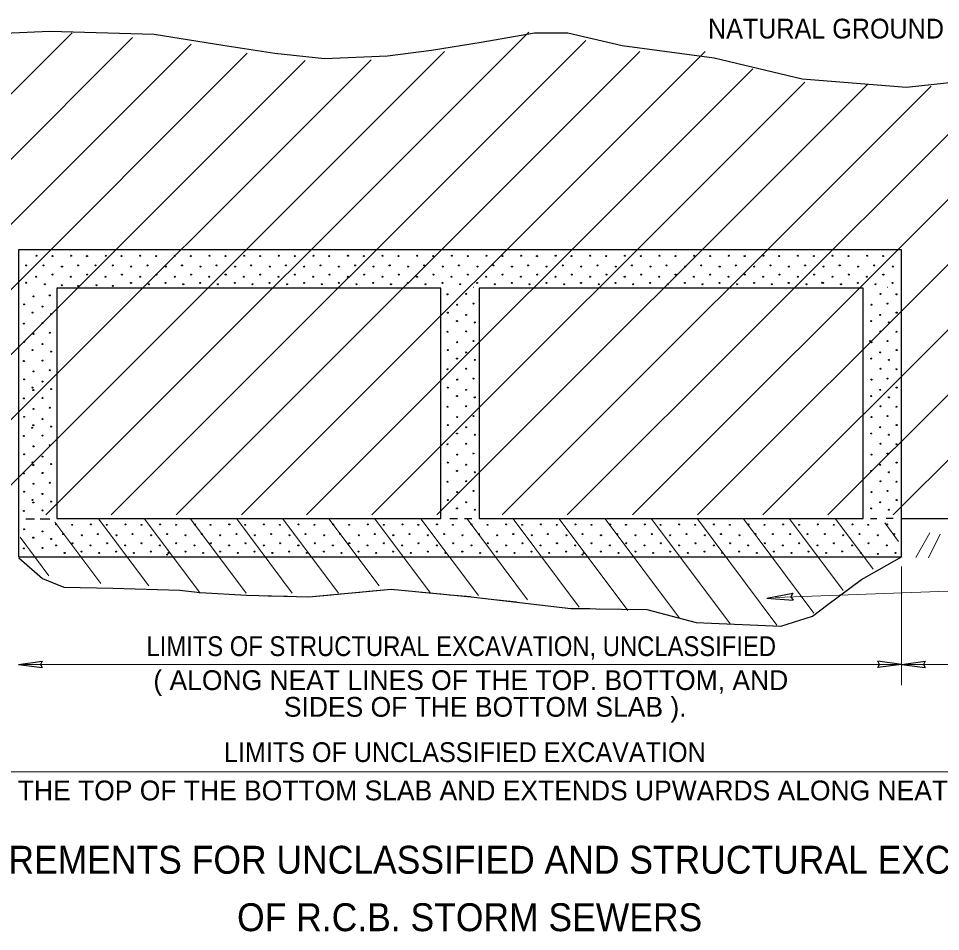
# Model space of a CAD drawing. Extents: x 936 to 1304, y -7 to 263.
# Drawn here: x 1032.9 to 1092.3, y 143.4 to 202.3 of the extents above; entities that cross this region are included whole.
import ezdxf

# ---------------------------------------------------------------- set-up
doc = ezdxf.new("R2010")
doc.units = 0
doc.header["$LTSCALE"] = 0.51
doc.layers.add('1', color=7, linetype='Continuous', lineweight=25)

msp = doc.modelspace()

# ---------------------------------------------------------------- linework, layer by layer
at = {"layer": '1', "lineweight": 13}
for p, q in [((1013.2424, 178.2348), (1036.359, 201.3514)), ((1013.2424, 174.0347), (1040.2418, 201.0341)), ((1034.6616, 170.2525), (1065.7933, 201.3843)), ((1013.6605, 170.2525), (1044.0198, 200.6118)), ((1038.8618, 170.2525), (1069.4665, 200.8572)), ((1017.8608, 170.2525), (1047.6404, 200.0323)), ((1030.4614, 170.2525), (1060.3481, 200.1393)), ((1043.062, 170.2525), (1072.9488, 200.1393)), ((1047.2622, 170.2525), (1077.1489, 200.1393)), ((1072.4635, 170.2525), (1101.9447, 199.7338)), ((1076.6638, 170.2525), (1106.5504, 200.1393)), ((1022.0609, 170.2525), (1051.366, 199.5577)), ((1026.2613, 170.2525), (1055.6158, 199.6073)), ((1051.4625, 170.2525), (1080.2235, 199.0137)), ((1080.864, 170.2525), (1109.509, 198.8977)), ((1055.6628, 170.2525), (1083.5821, 198.1719)), ((1059.8628, 170.2525), (1087.6221, 198.0119)), ((1068.2633, 170.2525), (1096.3315, 198.3209)), ((1064.0631, 170.2525), (1091.7147, 197.9043)), ((1085.0643, 170.2525), (1109.509, 194.6974)), ((1089.2643, 170.2525), (1109.509, 190.4972)), ((1038.0464, 170.0131), (1041.2936, 165.6769)), ((1041.0164, 170.0131), (1044.6003, 165.2018)), ((1043.9864, 170.0131), (1047.5703, 165.2018)), ((1046.9564, 170.0131), (1050.5403, 165.2018)), ((1049.9264, 170.0131), (1053.5103, 165.2018)), ((1052.8964, 170.0131), (1056.1436, 165.6769)), ((1055.8664, 170.0131), (1059.4503, 165.2018)), ((1058.8364, 170.0131), (1062.539, 165.0631)), ((1061.8064, 170.0131), (1065.707, 164.7859)), ((1064.7764, 170.0131), (1069.0334, 164.3108)), ((1067.7464, 170.0131), (1072.1618, 164.0929)), ((1070.7164, 170.0131), (1075.4995, 163.6033)), ((1073.6864, 170.0131), (1078.762, 163.2253)), ((1076.6564, 170.0131), (1081.7648, 163.1425)), ((1079.6264, 170.0131), (1084.1606, 163.9148)), ((1082.5964, 170.0131), (1086.0416, 165.3799)), ((1085.5664, 170.0131), (1087.982, 166.7659)), ((1035.2375, 169.7978), (1038.2048, 165.8353)), ((1088.7353, 169.7456), (1089.6254, 168.5479)), ((1033.0073, 168.8153), (1034.8488, 166.3204)), ((1090.7243, 167.5183), (1091.6351, 169.1023)), ((1092.3083, 169.0231), (1091.5559, 167.4788)), ((1089.8135, 166.9343), (1089.8135, 159.2873)), ((1013.0885, 153.688), (1109.6135, 153.688))]:
    msp.add_line(p, q, dxfattribs=at)
at = {"layer": '1'}
for p, q in [((1033.3549, 170.0086), (1033.9163, 170.0086)), ((1034.2996, 170.0086), (1034.9043, 170.0086)), ((1060.6898, 170.0223), (1061.1979, 170.0223)), ((1061.6324, 170.0223), (1062.1247, 170.0223)), ((1087.8019, 170.0254), (1088.2241, 170.0254)), ((1089.2718, 170.0254), (1088.8119, 170.0254)), ((1089.8135, 170.023), (1109.6135, 170.023)), ((1032.9183, 167.4985), (1034.4428, 166.1521)), ((1087.2295, 166.0928), (1089.8433, 167.5778)), ((1085.0714, 164.4691), (1087.2295, 166.0928)), ((1043.2934, 165.3998), (1044.6003, 165.2611)), ((1044.6003, 165.2611), (1047.59, 165.0829)), ((1053.6505, 165.1667), (1054.8928, 165.2779)), ((1055.4746, 165.33), (1056.9142, 165.4589)), ((1056.9158, 165.4591), (1058.2762, 165.3337)), ((1058.8774, 165.2782), (1060.1195, 165.1636)), ((1047.59, 165.0829), (1048.3818, 165.0635)), ((1048.9855, 165.0487), (1050.2325, 165.0179)), ((1050.8163, 165.0036), (1051.6082, 164.984)), ((1051.6094, 164.9839), (1053.049, 165.1128)), ((1060.6814, 165.1118), (1062.0418, 164.9863)), ((1062.0638, 164.9839), (1063.1651, 164.8552)), ((1063.7551, 164.7863), (1064.994, 164.6414)), ((1081.1273, 164.89), (1082.7978, 165.2148)), ((1081.1273, 164.89), (1082.8234, 164.7523)), ((1067.3933, 164.361), (1068.4945, 164.2323)), ((1068.4988, 164.2315), (1069.7261, 164.2117)), ((1070.3299, 164.2019), (1071.5771, 164.1818)), ((1072.1612, 164.1722), (1073.3885, 164.1524)), ((1073.3894, 164.1523), (1076.5773, 163.3208)), ((1084.0814, 163.7365), (1085.0714, 164.4691)), ((1082.042, 163.0831), (1084.0814, 163.7365)), ((1032.8888, 160.6173), (1034.4215, 160.8278)), ((1032.8888, 160.6173), (1034.4215, 160.8278)), ((1032.8888, 160.6173), (1034.4215, 160.4067)), ((1032.8888, 160.6173), (1034.4215, 160.4067)), ((1089.8133, 160.6188), (1088.2805, 160.8293)), ((1089.8133, 160.6188), (1088.2805, 160.4082)), ((1089.8138, 160.6173), (1091.3465, 160.8278)), ((1089.8138, 160.6173), (1091.3465, 160.4067))]:
    msp.add_line(p, q, dxfattribs=at)
for points in [[(1030.4928, 201.2674), (1034.9081, 201.4456), (1041.6401, 201.2674), (1046.0555, 200.5546), (1049.4215, 200.0398), (1052.6093, 199.6834), (1056.6881, 199.8616), (1059.5195, 200.218), (1062.7073, 200.7328), (1066.1525, 201.3466), (1068.3108, 201.3466), (1071.8153, 200.5348), (1077.7355, 199.723), (1083.3983, 198.3766), (1090.1303, 197.842), (1097.6741, 198.6538)], [(1032.9183, 167.4985), (1034.4428, 166.1521), (1035.809, 165.5978), (1038.977, 165.5383), (1043.2934, 165.3998), (1044.6003, 165.2611), (1047.59, 165.0829), (1051.6094, 164.9839), (1056.9158, 165.4591), (1062.0638, 164.9839), (1068.4988, 164.2315), (1073.3894, 164.1523), (1076.5773, 163.3208), (1082.042, 163.0831), (1084.0814, 163.7365), (1085.0714, 164.4691), (1087.2295, 166.0928), (1089.8433, 167.5778)], [(1082.7978, 165.2148), (1082.6805, 164.9739), (1082.8234, 164.7523)], [(1034.4215, 160.8278), (1034.3029, 160.6151), (1034.4215, 160.4067)], [(1034.4215, 160.8278), (1034.3029, 160.6151), (1034.4215, 160.4067)], [(1088.2805, 160.4082), (1088.3991, 160.6209), (1088.2805, 160.8293)], [(1091.3465, 160.8278), (1091.2279, 160.6151), (1091.3465, 160.4067)]]:
    msp.add_lwpolyline(points, dxfattribs=at)
for points in [[(1032.8885, 167.548), (1089.8135, 167.548), (1089.8135, 187.348), (1032.8885, 187.348)], [(1035.3635, 170.023), (1060.1135, 170.023), (1060.1135, 184.873), (1035.3635, 184.873)], [(1062.5885, 170.023), (1087.3385, 170.023), (1087.3385, 184.873), (1062.5885, 184.873)]]:
    msp.add_lwpolyline(points, close=True, dxfattribs=at)
at = {"layer": '1', "lineweight": 13}
for points in [[(1081.6816, 164.9222), (1108.6136, 165.9145), (1120.0073, 166.0807), (1188.2233, 166.0807)], [(1109.5938, 160.618), (1089.8135, 160.618), (1032.8885, 160.618)]]:
    msp.add_lwpolyline(points, dxfattribs=at)
at = {"layer": '1'}
for centre in [(1034.0502, 186.971), (1035.0768, 186.9425), (1036.2814, 186.971), (1037.308, 186.9425), (1038.5126, 186.971), (1039.5392, 186.9425), (1040.7438, 186.971), (1041.7704, 186.9425), (1042.975, 186.971), (1044.0016, 186.9425), (1045.2062, 186.971), (1046.2329, 186.9425), (1047.4374, 186.971), (1048.4641, 186.9425), (1049.6686, 186.971), (1050.6953, 186.9425), (1051.8999, 186.971), (1052.9265, 186.9425), (1054.1311, 186.971), (1055.1577, 186.9425), (1056.3623, 186.971), (1057.3889, 186.9425), (1058.5935, 186.971), (1059.6201, 186.9425), (1060.8247, 186.971), (1061.8513, 186.9425), (1063.0559, 186.971), (1064.0826, 186.9425), (1065.2871, 186.971), (1066.3138, 186.9425), (1067.5183, 186.971), (1068.545, 186.9425), (1069.7496, 186.971), (1070.7762, 186.9425), (1071.9808, 186.971), (1073.0074, 186.9425), (1074.212, 186.971), (1075.2386, 186.9425), (1076.4432, 186.971), (1077.4698, 186.9425), (1078.6744, 186.971), (1079.701, 186.9425), (1080.9056, 186.971), (1081.9323, 186.9425), (1083.1368, 186.971), (1084.1635, 186.9425), (1085.368, 186.971), (1086.3947, 186.9425), (1087.5993, 186.971), (1088.6259, 186.9425), (1033.3874, 186.3436), (1034.5064, 186.3436), (1035.6967, 186.2723), (1036.7376, 186.3436), (1037.8499, 186.3436), (1038.9688, 186.3436), (1040.1591, 186.2723), (1041.2, 186.3436), (1042.3903, 186.2723), (1043.4312, 186.3436), (1044.6215, 186.2723), (1045.6624, 186.3436), (1046.8528, 186.2723), (1047.8937, 186.3436), (1049.084, 186.2723), (1050.1249, 186.3436), (1051.3152, 186.2723), (1052.3561, 186.3436), (1053.5464, 186.2723), (1054.5873, 186.3436), (1055.7776, 186.2723), (1056.8185, 186.3436), (1058.0088, 186.2723), (1059.0497, 186.3436), (1060.24, 186.2723), (1061.2809, 186.3436), (1062.4712, 186.2723), (1063.5121, 186.3436), (1064.7025, 186.2723), (1065.7434, 186.3436), (1066.9337, 186.2723), (1067.9746, 186.3436), (1069.1649, 186.2723), (1070.2058, 186.3436), (1071.3961, 186.2723), (1072.437, 186.3436), (1073.6273, 186.2723), (1074.6682, 186.3436), (1075.8585, 186.2723), (1076.8994, 186.3436), (1078.0897, 186.2723), (1079.1306, 186.3436), (1080.3209, 186.2723), (1081.3618, 186.3436), (1082.5522, 186.2723), (1083.5931, 186.3436), (1084.7834, 186.2723), (1085.8243, 186.3436), (1087.0146, 186.2723), (1088.0555, 186.3436), (1089.2458, 186.2723), (1034.0359, 185.6164), (1035.0911, 185.759), (1036.2671, 185.6164), (1037.3223, 185.759), (1038.4983, 185.6164), (1039.5535, 185.759), (1040.7295, 185.6164), (1041.7847, 185.759), (1042.9607, 185.6164), (1044.0159, 185.759), (1045.192, 185.6164), (1046.2471, 185.759), (1047.4232, 185.6164), (1048.4783, 185.759), (1049.6544, 185.6164), (1050.7096, 185.759), (1051.8856, 185.6164), (1052.9408, 185.759), (1054.1168, 185.6164), (1055.172, 185.759), (1056.348, 185.6164), (1057.4032, 185.759), (1058.5792, 185.6164), (1059.6344, 185.759), (1060.8104, 185.6164), (1061.8656, 185.759), (1063.0417, 185.6164), (1064.0968, 185.759), (1065.2729, 185.6164), (1066.328, 185.759), (1067.5041, 185.6164), (1068.5593, 185.759), (1069.7353, 185.6164), (1070.7905, 185.759), (1071.9665, 185.6164), (1073.0217, 185.759), (1074.1977, 185.6164), (1075.2529, 185.759), (1076.4289, 185.6164), (1077.4841, 185.759), (1078.6601, 185.6164), (1079.7153, 185.759), (1080.8914, 185.6164), (1081.9465, 185.759), (1083.1226, 185.6164), (1084.1777, 185.759), (1085.3538, 185.6164), (1086.409, 185.759), (1087.585, 185.6164), (1088.6402, 185.759), (1033.3874, 185.2314), (1034.5919, 185.1316), (1035.6824, 185.0678), (1036.7376, 185.0251), (1037.9136, 185.0678), (1038.9688, 185.0251), (1040.1448, 185.2171), (1041.2856, 185.1316), (1042.3761, 185.2171), (1043.5168, 185.1316), (1044.6073, 185.2171), (1045.748, 185.1316), (1046.8385, 185.2171), (1047.9792, 185.1316), (1049.0697, 185.2171), (1050.2104, 185.1316), (1051.3009, 185.2171), (1052.4416, 185.1316), (1053.5321, 185.2171), (1054.6729, 185.1316), (1055.7633, 185.2171), (1056.9041, 185.1316), (1057.9945, 185.2171), (1059.1353, 185.1316), (1060.2258, 185.2171), (1061.3665, 185.1316), (1062.457, 185.2171), (1063.5977, 185.1316), (1064.6882, 185.2171), (1065.8289, 185.1316), (1066.9194, 185.2171), (1068.0601, 185.1316), (1069.1506, 185.2171), (1070.2913, 185.1316), (1071.3818, 185.2171), (1072.5226, 185.1316), (1073.613, 185.2171), (1074.7538, 185.1316), (1075.8442, 185.2171), (1076.985, 185.1316), (1078.0755, 185.2171), (1079.2162, 185.1316), (1080.3067, 185.2171), (1081.4474, 185.1316), (1082.5379, 185.2171), (1083.6786, 185.1316), (1084.7053, 185.2314), (1084.7691, 185.2171), (1085.9098, 185.1316), (1087.0003, 185.2171), (1088.141, 185.1316), (1089.2315, 185.2171), (1033.8633, 184.3442), (1034.9042, 184.4155), (1060.5522, 184.4816), (1061.7568, 184.5101), (1088.4574, 184.5101), (1089.4841, 184.4816), (1033.2577, 183.8309), (1034.4337, 183.6882), (1061.1721, 183.8114), (1062.213, 183.8827), (1087.8727, 183.8114), (1088.9137, 183.8827), (1033.7853, 183.3033), (1034.9898, 183.2035), (1060.5665, 183.2981), (1061.7425, 183.1555), (1088.4432, 183.1555), (1089.4983, 183.2981), (1033.2434, 182.5978), (1034.448, 182.6264), (1061.1578, 182.7562), (1062.2986, 182.6707), (1087.8585, 182.7562), (1088.9992, 182.6707), (1033.8633, 181.9277), (1034.9042, 181.999), (1060.5522, 182.0651), (1061.7568, 182.0936), (1088.4574, 182.0936), (1089.4841, 182.0651), (1033.2577, 181.4144), (1034.4337, 181.2717), (1061.1721, 181.3949), (1062.213, 181.4662), (1087.7947, 181.4662), (1087.8727, 181.3949), (1088.9137, 181.4662), (1033.7853, 180.8868), (1034.9898, 180.787), (1060.5665, 180.8816), (1061.7425, 180.739), (1088.4432, 180.739), (1089.4983, 180.8816), (1033.2434, 180.1813), (1034.448, 180.2099), (1061.1578, 180.3397), (1062.2986, 180.2542), (1087.8585, 180.3397), (1088.9992, 180.2542), (1033.8633, 179.5112), (1034.9042, 179.5825), (1060.5522, 179.6486), (1061.7568, 179.6771), (1088.4574, 179.6771), (1089.4841, 179.6486), (1033.2577, 178.9979), (1061.1721, 178.9784), (1062.213, 179.0497), (1087.8727, 178.9784), (1088.9137, 179.0497), (1033.7853, 178.4703), (1033.849, 178.3067), (1034.4337, 178.8552), (1034.9898, 178.3705), (1060.5665, 178.4651), (1061.7425, 178.3224), (1088.4432, 178.3224), (1089.4983, 178.4651), (1033.2434, 177.7648), (1034.448, 177.7934), (1061.1578, 177.9232), (1062.2986, 177.8377), (1087.8585, 177.9232), (1088.9992, 177.8377), (1034.9042, 177.166), (1060.5522, 177.232), (1061.7568, 177.2606), (1088.4574, 177.2606), (1089.4841, 177.232), (1033.2577, 176.5814), (1033.8633, 177.0947), (1061.1721, 176.5619), (1062.213, 176.6332), (1087.8727, 176.5619), (1088.9137, 176.6332), (1033.849, 176.0395), (1034.4337, 176.4387), (1034.9898, 175.954), (1060.5665, 176.0486), (1089.4983, 176.0486), (1033.2434, 175.3483), (1033.771, 175.8759), (1034.448, 175.3769), (1061.1578, 175.5067), (1061.7425, 175.9059), (1062.2986, 175.4212), (1087.8585, 175.5067), (1088.4432, 175.9059), (1088.9992, 175.4212), (1034.9042, 174.7495), (1060.5522, 174.8155), (1061.7568, 174.8441), (1088.4574, 174.8441), (1089.4841, 174.8155), (1033.2577, 174.1649), (1033.8633, 174.6782), (1061.1721, 174.1454), (1062.213, 174.2167), (1087.8727, 174.1454), (1088.9137, 174.2167), (1033.7853, 173.6373), (1034.4337, 174.0222), (1034.9898, 173.5374), (1060.5665, 173.6321), (1089.4983, 173.6321), (1033.849, 173.4737), (1034.448, 172.9604), (1061.1578, 173.0902), (1061.7425, 173.4894), (1062.2986, 173.0047), (1087.8585, 173.0902), (1088.4432, 173.4894), (1088.9992, 173.0047), (1033.2434, 172.9318), (1060.5522, 172.399), (1061.7568, 172.4276), (1088.4574, 172.4276), (1089.4841, 172.399), (1033.2577, 171.7484), (1033.8633, 172.2617), (1034.9042, 172.3329), (1062.213, 171.8002), (1088.9137, 171.8002), (1033.7853, 171.2208), (1034.4337, 171.6057), (1060.5665, 171.2156), (1061.1721, 171.7289), (1087.8727, 171.7289), (1089.4983, 171.2156), (1033.849, 171.0572), (1034.9898, 171.1209), (1061.1578, 170.6737), (1061.7425, 171.0729), (1062.2986, 170.5882), (1087.8585, 170.6737), (1088.4432, 171.0729), (1088.9992, 170.5882), (1033.2434, 170.5153), (1034.448, 170.5439), (1035.3262, 169.6456), (1036.3528, 169.617), (1037.5574, 169.6456), (1038.584, 169.617), (1039.7886, 169.6456), (1040.8152, 169.617), (1042.0198, 169.6456), (1043.0465, 169.617), (1044.251, 169.6456), (1045.2777, 169.617), (1046.4823, 169.6456), (1047.5089, 169.617), (1048.7135, 169.6456), (1049.7401, 169.617), (1050.9447, 169.6456), (1051.9713, 169.617), (1053.1759, 169.6456), (1054.2025, 169.617), (1055.4071, 169.6456), (1056.4337, 169.617), (1057.6383, 169.6456), (1058.6649, 169.617), (1059.8695, 169.6456), (1060.8962, 169.617), (1062.1007, 169.6456), (1063.1274, 169.617), (1064.332, 169.6456), (1065.3586, 169.617), (1066.5632, 169.6456), (1067.5898, 169.617), (1068.7944, 169.6456), (1069.821, 169.617), (1071.0256, 169.6456), (1072.0522, 169.617), (1073.2568, 169.6456), (1074.2834, 169.617), (1075.488, 169.6456), (1076.5146, 169.617), (1077.7192, 169.6456), (1078.7459, 169.617), (1079.9504, 169.6456), (1080.9771, 169.617), (1082.1817, 169.6456), (1083.2083, 169.617), (1084.4129, 169.6456), (1085.4395, 169.617), (1086.6441, 169.6456), (1087.6707, 169.617), (1088.8753, 169.6456), (1033.2577, 169.3318), (1033.849, 168.79), (1034.4337, 169.1892), (1035.7824, 169.0182), (1036.9727, 168.9469), (1038.0136, 169.0182), (1039.2039, 168.9469), (1040.2448, 169.0182), (1041.4351, 168.9469), (1042.4761, 169.0182), (1043.6664, 168.9469), (1044.7073, 169.0182), (1045.8976, 168.9469), (1046.9385, 169.0182), (1048.1288, 168.9469), (1049.1697, 169.0182), (1050.36, 168.9469), (1051.4009, 169.0182), (1052.5912, 168.9469), (1053.6321, 169.0182), (1054.8224, 168.9469), (1055.8633, 169.0182), (1057.0536, 168.9469), (1058.0945, 169.0182), (1059.2848, 168.9469), (1060.3258, 169.0182), (1061.5161, 168.9469), (1062.557, 169.0182), (1063.7473, 168.9469), (1064.7882, 169.0182), (1065.9785, 168.9469), (1067.0194, 169.0182), (1068.2097, 168.9469), (1069.2506, 169.0182), (1070.4409, 168.9469), (1071.4818, 169.0182), (1072.6721, 168.9469), (1073.713, 169.0182), (1074.9033, 168.9469), (1075.9442, 169.0182), (1077.1345, 168.9469), (1078.1755, 169.0182), (1079.3658, 168.9469), (1080.4067, 169.0182), (1081.5189, 169.0182), (1082.6379, 169.0182), (1083.7501, 169.0182), (1084.8691, 169.0182), (1086.0594, 168.9469), (1087.1003, 169.0182), (1088.2906, 168.9469), (1089.3315, 169.0182), (1034.9898, 168.7044), (1035.3119, 168.2909), (1036.3671, 168.4336), (1037.5431, 168.2909), (1038.5983, 168.4336), (1039.7743, 168.2909), (1040.8295, 168.4336), (1042.0056, 168.2909), (1043.0607, 168.4336), (1044.2368, 168.2909), (1045.2919, 168.4336), (1046.468, 168.2909), (1047.5232, 168.4336), (1048.6992, 168.2909), (1049.7544, 168.4336), (1050.9304, 168.2909), (1051.9856, 168.4336), (1053.1616, 168.2909), (1054.2168, 168.4336), (1055.3928, 168.2909), (1056.448, 168.4336), (1057.624, 168.2909), (1058.6792, 168.4336), (1059.8553, 168.2909), (1060.9104, 168.4336), (1062.0865, 168.2909), (1063.1416, 168.4336), (1064.3177, 168.2909), (1065.3729, 168.4336), (1066.5489, 168.2909), (1067.6041, 168.4336), (1068.7801, 168.2909), (1069.8353, 168.4336), (1071.0113, 168.2909), (1072.0665, 168.4336), (1073.2425, 168.2909), (1074.2977, 168.4336), (1075.4737, 168.2909), (1076.5289, 168.4336), (1077.705, 168.2909), (1078.7601, 168.4336), (1079.9362, 168.2909), (1080.9913, 168.4336), (1082.1674, 168.2909), (1083.2226, 168.4336), (1084.3986, 168.2909), (1085.4538, 168.4336), (1086.6298, 168.2909), (1087.685, 168.4336), (1088.861, 168.2909), (1033.2434, 168.0988), (1034.448, 168.1273), (1035.868, 167.8062), (1036.9585, 167.8917), (1038.0992, 167.8062), (1039.1897, 167.8917), (1040.3304, 167.8062), (1041.4209, 167.8917), (1042.4761, 167.6997), (1042.5616, 167.8062), (1043.6521, 167.8917), (1044.7928, 167.8062), (1045.8833, 167.8917), (1047.024, 167.8062), (1048.1145, 167.8917), (1049.2552, 167.8062), (1050.3457, 167.8917), (1051.4865, 167.8062), (1052.5769, 167.8917), (1053.7177, 167.8062), (1054.8082, 167.8917), (1055.9489, 167.8062), (1057.0394, 167.8917), (1058.1801, 167.8062), (1059.2706, 167.8917), (1060.4113, 167.8062), (1061.5018, 167.8917), (1062.6425, 167.8062), (1063.733, 167.8917), (1064.8737, 167.8062), (1065.9642, 167.8917), (1067.1049, 167.8062), (1068.1954, 167.8917), (1069.2506, 167.6997), (1069.3362, 167.8062), (1070.4266, 167.8917), (1071.5674, 167.8062), (1072.6579, 167.8917), (1073.7986, 167.8062), (1074.8891, 167.8917), (1076.0298, 167.8062), (1077.1203, 167.8917), (1078.261, 167.8062), (1079.3515, 167.8917), (1080.4922, 167.8062), (1081.5827, 167.8917), (1082.7234, 167.8062), (1083.8139, 167.8917), (1084.9546, 167.8062), (1085.9814, 167.906), (1087.1859, 167.8062), (1088.2763, 167.7424), (1089.4171, 167.8062)]:
    msp.add_circle(centre, 0.0319, dxfattribs=at)
for centre in [(1062.213, 184.9807), (1088.9137, 184.9807)]:
    msp.add_arc(centre, 0.0319, 241.20299, 298.797, dxfattribs=at)

# ---------------------------------------------------------------- texts
for s, height, width, p in [('NATURAL GROUND', 1.275, 0.95, (1077.3388, 200.9778)), ('LIMITS OF STRUCTURAL EXCAVATION, UNCLASSIFIED', 1.275, 0.9, (1041.1395, 161.1548)), ('LIMITS OF UNCLASSIFIED EXCAVATION', 1.275, 0.95, (1046.1383, 154.3208)), ('REQUIREMENTS FOR UNCLASSIFIED AND STRUCTURAL EXCAVATION', 1.8, 0.95, (1025.0006, 147.1193)), ('OF R.C.B. STORM SEWERS', 1.8, 0.95, (1046.9815, 143.4145))]:
    msp.add_text(s, height=height, dxfattribs=dict(at, width=width)).set_placement(p)
for s, p in [('( ALONG NEAT LINES OF THE TOP. BOTTOM, AND', (1041.5873, 158.9631)), ('SIDES OF THE BOTTOM SLAB ).', (1049.9988, 157.2423)), ('( FROM THE TOP OF THE BOTTOM SLAB AND EXTENDS UPWARDS ALONG NEAT LINES ).', (1026.3128, 151.8508))]:
    msp.add_text(s, height=1.275, dxfattribs=at).set_placement(p)

doc.saveas('drawing.dxf')
